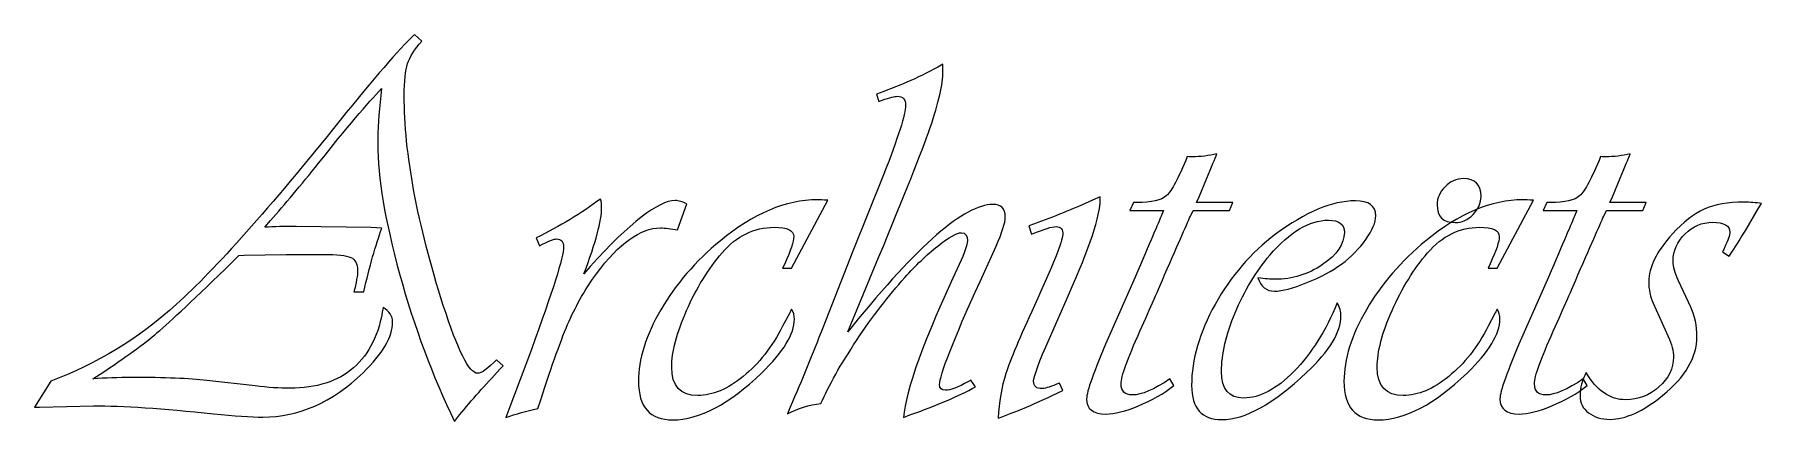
# Model space of a CAD drawing. Extents: x 846 to 947, y 375 to 797.
# Drawn here: x 930.159 to 931.006, y 457.179 to 457.369 of the extents above; entities that cross this region are included whole.
import ezdxf

# ---------------------------------------------------------------- set-up
doc = ezdxf.new("R2010")
doc.units = 0
doc.header["$MEASUREMENT"] = 0
doc.layers.add('Dim', color=252, linetype='CONTINUOUS', lineweight=0)
doc.layers.add('UG-Khartosha', color=252, linetype='CONTINUOUS', lineweight=20)

# ---------------------------------------------------------------- blocks, each defined once
blk = doc.blocks.new('fghty')
at = {"layer": 'UG-Khartosha'}
for points, knots in [([(-280.90477, -82.1211), (-280.90477, -82.1211), (-280.90107, -82.12459), (-280.90107, -82.12459), (-280.90107, -82.12459), (-280.90477, -82.1287), (-280.90722, -82.13254), (-280.90835, -82.13607), (-280.90835, -82.13607), (-280.90948, -82.13965), (-280.91006, -82.14507), (-280.91006, -82.1524), (-280.91006, -82.1524), (-280.91006, -82.18242), (-280.90337, -82.21846), (-280.88994, -82.26051), (-280.88994, -82.26051), (-280.88244, -82.2838), (-280.87656, -82.29546), (-280.87231, -82.29546), (-280.87231, -82.29546), (-280.87027, -82.29546), (-280.86702, -82.29311), (-280.86254, -82.28846), (-280.86254, -82.28846), (-280.86254, -82.28846), (-280.8592, -82.29162), (-280.8592, -82.29162), (-280.8592, -82.29162), (-280.8592, -82.29162), (-280.86082, -82.29334), (-280.86082, -82.29334), (-280.86082, -82.29334), (-280.86842, -82.30148), (-280.87534, -82.3093), (-280.88162, -82.3169), (-280.88162, -82.3169), (-280.88162, -82.3169), (-280.88425, -82.32024), (-280.88425, -82.32024), (-280.88425, -82.32024), (-280.89546, -82.297), (-280.90486, -82.27168), (-280.91242, -82.24432), (-280.91242, -82.24432), (-280.91997, -82.21697), (-280.92372, -82.19463), (-280.92372, -82.1774), (-280.92372, -82.1774), (-280.92372, -82.17017), (-280.92318, -82.16189), (-280.92214, -82.15253), (-280.92214, -82.15253), (-280.92214, -82.15253), (-280.92173, -82.14896), (-280.92173, -82.14896), (-280.92173, -82.14896), (-280.92878, -82.15629), (-280.93964, -82.16908), (-280.9542, -82.18735), (-280.9542, -82.18735), (-280.96329, -82.19874), (-280.97151, -82.2086), (-280.97884, -82.21688), (-280.97884, -82.21688), (-280.97884, -82.21688), (-280.98187, -82.22031), (-280.98187, -82.22031), (-280.98187, -82.22031), (-280.97703, -82.21999), (-280.9716, -82.21982), (-280.96559, -82.21982), (-280.96559, -82.21982), (-280.96559, -82.21982), (-280.92702, -82.22045), (-280.92702, -82.22045), (-280.92702, -82.22045), (-280.92702, -82.22045), (-280.92159, -82.22072), (-280.92159, -82.22072), (-280.92159, -82.22072), (-280.9248, -82.22958), (-280.92788, -82.24052), (-280.93086, -82.25359), (-280.93086, -82.25359), (-280.93086, -82.25359), (-280.93593, -82.25359), (-280.93593, -82.25359), (-280.93593, -82.25359), (-280.93471, -82.2488), (-280.93407, -82.24509), (-280.93407, -82.24247), (-280.93407, -82.24247), (-280.93407, -82.23908), (-280.93521, -82.23691), (-280.93751, -82.23582), (-280.93751, -82.23582), (-280.93982, -82.23478), (-280.94452, -82.23424), (-280.95171, -82.23424), (-280.95171, -82.23424), (-280.95171, -82.23424), (-280.97088, -82.23424), (-280.97088, -82.23424), (-280.97088, -82.23424), (-280.97088, -82.23424), (-280.9925, -82.23464), (-280.9925, -82.23464), (-280.9925, -82.23464), (-280.9925, -82.23464), (-280.99512, -82.23478), (-280.99512, -82.23478), (-280.99512, -82.23478), (-280.99512, -82.23478), (-280.99856, -82.23822), (-280.99856, -82.23822), (-280.99856, -82.23822), (-281.01764, -82.25676), (-281.03052, -82.26888), (-281.03713, -82.27453), (-281.03713, -82.27453), (-281.04373, -82.28018), (-281.05354, -82.28728), (-281.06652, -82.29587), (-281.06652, -82.29587), (-281.06652, -82.29587), (-281.07022, -82.29836), (-281.07022, -82.29836), (-281.07022, -82.29836), (-281.06399, -82.29786), (-281.0572, -82.29759), (-281.04997, -82.29759), (-281.04997, -82.29759), (-281.03328, -82.29759), (-281.02053, -82.29813), (-281.01167, -82.29917), (-281.01167, -82.29917), (-281.01167, -82.29917), (-280.9868, -82.30197), (-280.9868, -82.30197), (-280.9868, -82.30197), (-280.98015, -82.30274), (-280.97418, -82.30315), (-280.96889, -82.30315), (-280.96889, -82.30315), (-280.95519, -82.30315), (-280.94429, -82.29962), (-280.93611, -82.29257), (-280.93611, -82.29257), (-280.92793, -82.28547), (-280.92291, -82.27516), (-280.92096, -82.26155), (-280.92096, -82.26155), (-280.91766, -82.26349), (-280.91603, -82.26598), (-280.91603, -82.2691), (-280.91603, -82.2691), (-280.91603, -82.2767), (-280.9211, -82.28538), (-280.93127, -82.29519), (-280.93127, -82.29519), (-280.9471, -82.31039), (-280.96423, -82.31798), (-280.98282, -82.31798), (-280.98282, -82.31798), (-280.98897, -82.31798), (-280.99747, -82.31739), (-281.00823, -82.31626), (-281.00823, -82.31626), (-281.03446, -82.3135), (-281.05503, -82.31215), (-281.07, -82.31215), (-281.07, -82.31215), (-281.07, -82.31215), (-281.09781, -82.31283), (-281.09781, -82.31283), (-281.09781, -82.31283), (-281.09781, -82.31283), (-281.10029, -82.31283), (-281.10029, -82.31283), (-281.10029, -82.31283), (-281.10029, -82.31283), (-281.09197, -82.29944), (-281.09197, -82.29944), (-281.09197, -82.29944), (-281.06864, -82.29094), (-281.04707, -82.27774), (-281.02718, -82.25983), (-281.02718, -82.25983), (-281.00733, -82.24188), (-280.97929, -82.21037), (-280.94307, -82.16524), (-280.94307, -82.16524), (-280.92566, -82.14363), (-280.91291, -82.12888), (-280.90477, -82.1211)], [0, 0, 0, 0, 0.020408, 0.020408, 0.020408, 0.020408, 0.040816, 0.040816, 0.040816, 0.040816, 0.061224, 0.061224, 0.061224, 0.061224, 0.081633, 0.081633, 0.081633, 0.081633, 0.102041, 0.102041, 0.102041, 0.102041, 0.122449, 0.122449, 0.122449, 0.122449, 0.142857, 0.142857, 0.142857, 0.142857, 0.163265, 0.163265, 0.163265, 0.163265, 0.183673, 0.183673, 0.183673, 0.183673, 0.204082, 0.204082, 0.204082, 0.204082, 0.22449, 0.22449, 0.22449, 0.22449, 0.244898, 0.244898, 0.244898, 0.244898, 0.265306, 0.265306, 0.265306, 0.265306, 0.285714, 0.285714, 0.285714, 0.285714, 0.306122, 0.306122, 0.306122, 0.306122, 0.326531, 0.326531, 0.326531, 0.326531, 0.346939, 0.346939, 0.346939, 0.346939, 0.367347, 0.367347, 0.367347, 0.367347, 0.387755, 0.387755, 0.387755, 0.387755, 0.408163, 0.408163, 0.408163, 0.408163, 0.428571, 0.428571, 0.428571, 0.428571, 0.44898, 0.44898, 0.44898, 0.44898, 0.469388, 0.469388, 0.469388, 0.469388, 0.489796, 0.489796, 0.489796, 0.489796, 0.510204, 0.510204, 0.510204, 0.510204, 0.530612, 0.530612, 0.530612, 0.530612, 0.55102, 0.55102, 0.55102, 0.55102, 0.571429, 0.571429, 0.571429, 0.571429, 0.591837, 0.591837, 0.591837, 0.591837, 0.612245, 0.612245, 0.612245, 0.612245, 0.632653, 0.632653, 0.632653, 0.632653, 0.653061, 0.653061, 0.653061, 0.653061, 0.673469, 0.673469, 0.673469, 0.673469, 0.693878, 0.693878, 0.693878, 0.693878, 0.714286, 0.714286, 0.714286, 0.714286, 0.734694, 0.734694, 0.734694, 0.734694, 0.755102, 0.755102, 0.755102, 0.755102, 0.77551, 0.77551, 0.77551, 0.77551, 0.795918, 0.795918, 0.795918, 0.795918, 0.816327, 0.816327, 0.816327, 0.816327, 0.836735, 0.836735, 0.836735, 0.836735, 0.857143, 0.857143, 0.857143, 0.857143, 0.877551, 0.877551, 0.877551, 0.877551, 0.897959, 0.897959, 0.897959, 0.897959, 0.918367, 0.918367, 0.918367, 0.918367, 0.938776, 0.938776, 0.938776, 0.938776, 0.959184, 0.959184, 0.959184, 0.959184, 0.979592, 0.979592, 0.979592, 0.979592, 1, 1, 1, 1]), ([(-280.61851, -82.29904), (-280.61851, -82.29904), (-280.61611, -82.30247), (-280.61611, -82.30247), (-280.61611, -82.30247), (-280.62479, -82.30718), (-280.63601, -82.31197), (-280.6498, -82.3169), (-280.6498, -82.3169), (-280.6498, -82.3169), (-280.6531, -82.31812), (-280.6531, -82.31812), (-280.6531, -82.31812), (-280.6521, -82.30433), (-280.64261, -82.2781), (-280.62452, -82.23939), (-280.62452, -82.23939), (-280.62167, -82.23342), (-280.62027, -82.22935), (-280.62027, -82.22723), (-280.62027, -82.22723), (-280.62027, -82.22447), (-280.62127, -82.22312), (-280.6233, -82.22312), (-280.6233, -82.22312), (-280.6256, -82.22312), (-280.62967, -82.22542), (-280.63551, -82.22999), (-280.63551, -82.22999), (-280.64134, -82.2346), (-280.64699, -82.23998), (-280.65246, -82.24618), (-280.65246, -82.24618), (-280.66074, -82.25535), (-280.66901, -82.26616), (-280.67729, -82.27855), (-280.67729, -82.27855), (-280.68552, -82.29099), (-280.69162, -82.30175), (-280.6956, -82.31097), (-280.6956, -82.31097), (-280.7018, -82.31174), (-280.70754, -82.3135), (-280.71283, -82.31626), (-280.71283, -82.31626), (-280.71283, -82.31626), (-280.71138, -82.31283), (-280.71138, -82.31283), (-280.71138, -82.31283), (-280.70537, -82.29876), (-280.69981, -82.2852), (-280.6947, -82.27213), (-280.6947, -82.27213), (-280.6947, -82.27213), (-280.67919, -82.23266), (-280.67919, -82.23266), (-280.67919, -82.23266), (-280.67919, -82.23266), (-280.66341, -82.19332), (-280.66341, -82.19332), (-280.66341, -82.19332), (-280.65586, -82.17396), (-280.65206, -82.16203), (-280.65206, -82.15755), (-280.65206, -82.15755), (-280.65206, -82.15443), (-280.65346, -82.15289), (-280.65631, -82.15289), (-280.65631, -82.15289), (-280.65762, -82.15289), (-280.66019, -82.15357), (-280.66408, -82.15488), (-280.66408, -82.15488), (-280.66408, -82.15488), (-280.6658, -82.15556), (-280.6658, -82.15556), (-280.6658, -82.15556), (-280.6658, -82.15556), (-280.66711, -82.15172), (-280.66711, -82.15172), (-280.66711, -82.15172), (-280.65663, -82.14819), (-280.64609, -82.14358), (-280.63546, -82.13783), (-280.63546, -82.13783), (-280.63546, -82.13783), (-280.63293, -82.13634), (-280.63293, -82.13634), (-280.63293, -82.13634), (-280.63288, -82.13802), (-280.63284, -82.13928), (-280.63284, -82.14005), (-280.63284, -82.14005), (-280.63284, -82.14661), (-280.63506, -82.15624), (-280.63944, -82.16899), (-280.63944, -82.16899), (-280.64387, -82.18179), (-280.65269, -82.20403), (-280.66594, -82.23582), (-280.66594, -82.23582), (-280.66594, -82.23582), (-280.68023, -82.27041), (-280.68023, -82.27041), (-280.68023, -82.27041), (-280.68023, -82.27041), (-280.68186, -82.27412), (-280.68186, -82.27412), (-280.68186, -82.27412), (-280.68186, -82.27412), (-280.67959, -82.27136), (-280.67959, -82.27136), (-280.67959, -82.27136), (-280.64577, -82.22949), (-280.62163, -82.20856), (-280.60716, -82.20856), (-280.60716, -82.20856), (-280.60291, -82.20856), (-280.60078, -82.21068), (-280.60078, -82.21493), (-280.60078, -82.21493), (-280.60078, -82.21801), (-280.60236, -82.22303), (-280.60553, -82.23003), (-280.60553, -82.23003), (-280.60553, -82.23003), (-280.61376, -82.24817), (-280.61376, -82.24817), (-280.61376, -82.24817), (-280.62764, -82.27873), (-280.63456, -82.29641), (-280.63456, -82.3013), (-280.63456, -82.3013), (-280.63456, -82.30324), (-280.63356, -82.30419), (-280.63153, -82.30419), (-280.63153, -82.30419), (-280.62913, -82.30419), (-280.6252, -82.3027), (-280.61973, -82.29971), (-280.61973, -82.29971), (-280.61973, -82.29971), (-280.61851, -82.29904), (-280.61851, -82.29904)], [0, 0, 0, 0, 0.027778, 0.027778, 0.027778, 0.027778, 0.055556, 0.055556, 0.055556, 0.055556, 0.083333, 0.083333, 0.083333, 0.083333, 0.111111, 0.111111, 0.111111, 0.111111, 0.138889, 0.138889, 0.138889, 0.138889, 0.166667, 0.166667, 0.166667, 0.166667, 0.194444, 0.194444, 0.194444, 0.194444, 0.222222, 0.222222, 0.222222, 0.222222, 0.25, 0.25, 0.25, 0.25, 0.277778, 0.277778, 0.277778, 0.277778, 0.305556, 0.305556, 0.305556, 0.305556, 0.333333, 0.333333, 0.333333, 0.333333, 0.361111, 0.361111, 0.361111, 0.361111, 0.388889, 0.388889, 0.388889, 0.388889, 0.416667, 0.416667, 0.416667, 0.416667, 0.444444, 0.444444, 0.444444, 0.444444, 0.472222, 0.472222, 0.472222, 0.472222, 0.5, 0.5, 0.5, 0.5, 0.527778, 0.527778, 0.527778, 0.527778, 0.555556, 0.555556, 0.555556, 0.555556, 0.583333, 0.583333, 0.583333, 0.583333, 0.611111, 0.611111, 0.611111, 0.611111, 0.638889, 0.638889, 0.638889, 0.638889, 0.666667, 0.666667, 0.666667, 0.666667, 0.694444, 0.694444, 0.694444, 0.694444, 0.722222, 0.722222, 0.722222, 0.722222, 0.75, 0.75, 0.75, 0.75, 0.777778, 0.777778, 0.777778, 0.777778, 0.805556, 0.805556, 0.805556, 0.805556, 0.833333, 0.833333, 0.833333, 0.833333, 0.861111, 0.861111, 0.861111, 0.861111, 0.888889, 0.888889, 0.888889, 0.888889, 0.916667, 0.916667, 0.916667, 0.916667, 0.944444, 0.944444, 0.944444, 0.944444, 0.972222, 0.972222, 0.972222, 0.972222, 1, 1, 1, 1]), ([(-280.48367, -82.20761), (-280.48367, -82.20761), (-280.48538, -82.21159), (-280.48538, -82.21159), (-280.48538, -82.21159), (-280.48538, -82.21159), (-280.50406, -82.21159), (-280.50406, -82.21159), (-280.50406, -82.21159), (-280.50406, -82.21159), (-280.50515, -82.21385), (-280.50515, -82.21385), (-280.50515, -82.21385), (-280.50682, -82.21737), (-280.51134, -82.22773), (-280.51875, -82.24482), (-280.51875, -82.24482), (-280.52179, -82.25183), (-280.52599, -82.26146), (-280.53146, -82.27372), (-280.53146, -82.27372), (-280.53793, -82.28805), (-280.54114, -82.29709), (-280.54114, -82.30089), (-280.54114, -82.30089), (-280.54114, -82.30469), (-280.53919, -82.30659), (-280.5353, -82.30659), (-280.5353, -82.30659), (-280.53065, -82.30659), (-280.52423, -82.30383), (-280.51613, -82.29836), (-280.51613, -82.29836), (-280.51613, -82.29836), (-280.51401, -82.3018), (-280.51401, -82.3018), (-280.51401, -82.3018), (-280.5193, -82.30587), (-280.52536, -82.30934), (-280.53214, -82.31215), (-280.53214, -82.31215), (-280.53897, -82.315), (-280.54458, -82.3164), (-280.54896, -82.3164), (-280.54896, -82.3164), (-280.55561, -82.3164), (-280.55891, -82.31378), (-280.55891, -82.30858), (-280.55891, -82.30858), (-280.55891, -82.30487), (-280.5552, -82.29447), (-280.54779, -82.27733), (-280.54779, -82.27733), (-280.54779, -82.27733), (-280.53399, -82.24591), (-280.53399, -82.24591), (-280.53399, -82.24591), (-280.52631, -82.22813), (-280.52188, -82.21774), (-280.52061, -82.21461), (-280.52061, -82.21461), (-280.52061, -82.21461), (-280.5193, -82.21159), (-280.5193, -82.21159), (-280.5193, -82.21159), (-280.5193, -82.21159), (-280.53666, -82.21159), (-280.53666, -82.21159), (-280.53666, -82.21159), (-280.53666, -82.21159), (-280.53481, -82.20761), (-280.53481, -82.20761), (-280.53481, -82.20761), (-280.53481, -82.20761), (-280.53309, -82.20761), (-280.53309, -82.20761), (-280.53309, -82.20761), (-280.52549, -82.20761), (-280.52038, -82.20643), (-280.51776, -82.20403), (-280.51776, -82.20403), (-280.51518, -82.20164), (-280.51161, -82.19495), (-280.50709, -82.18391), (-280.50709, -82.18391), (-280.50578, -82.184), (-280.50492, -82.18405), (-280.50447, -82.18405), (-280.50447, -82.18405), (-280.50022, -82.18405), (-280.49601, -82.18351), (-280.4919, -82.18247), (-280.4919, -82.18247), (-280.49285, -82.185), (-280.49456, -82.1892), (-280.49705, -82.19504), (-280.49705, -82.19504), (-280.49705, -82.19504), (-280.50103, -82.20458), (-280.50103, -82.20458), (-280.50103, -82.20458), (-280.50103, -82.20458), (-280.50234, -82.20761), (-280.50234, -82.20761), (-280.50234, -82.20761), (-280.50234, -82.20761), (-280.48367, -82.20761), (-280.48367, -82.20761)], [0, 0, 0, 0, 0.037037, 0.037037, 0.037037, 0.037037, 0.074074, 0.074074, 0.074074, 0.074074, 0.111111, 0.111111, 0.111111, 0.111111, 0.148148, 0.148148, 0.148148, 0.148148, 0.185185, 0.185185, 0.185185, 0.185185, 0.222222, 0.222222, 0.222222, 0.222222, 0.259259, 0.259259, 0.259259, 0.259259, 0.296296, 0.296296, 0.296296, 0.296296, 0.333333, 0.333333, 0.333333, 0.333333, 0.37037, 0.37037, 0.37037, 0.37037, 0.407407, 0.407407, 0.407407, 0.407407, 0.444444, 0.444444, 0.444444, 0.444444, 0.481481, 0.481481, 0.481481, 0.481481, 0.518519, 0.518519, 0.518519, 0.518519, 0.555556, 0.555556, 0.555556, 0.555556, 0.592593, 0.592593, 0.592593, 0.592593, 0.62963, 0.62963, 0.62963, 0.62963, 0.666667, 0.666667, 0.666667, 0.666667, 0.703704, 0.703704, 0.703704, 0.703704, 0.740741, 0.740741, 0.740741, 0.740741, 0.777778, 0.777778, 0.777778, 0.777778, 0.814815, 0.814815, 0.814815, 0.814815, 0.851852, 0.851852, 0.851852, 0.851852, 0.888889, 0.888889, 0.888889, 0.888889, 0.925926, 0.925926, 0.925926, 0.925926, 0.962963, 0.962963, 0.962963, 0.962963, 1, 1, 1, 1]), ([(-280.27097, -82.20761), (-280.27097, -82.20761), (-280.27269, -82.21159), (-280.27269, -82.21159), (-280.27269, -82.21159), (-280.27269, -82.21159), (-280.29136, -82.21159), (-280.29136, -82.21159), (-280.29136, -82.21159), (-280.29136, -82.21159), (-280.29245, -82.21385), (-280.29245, -82.21385), (-280.29245, -82.21385), (-280.29412, -82.21737), (-280.29864, -82.22773), (-280.30606, -82.24482), (-280.30606, -82.24482), (-280.30909, -82.25183), (-280.31329, -82.26146), (-280.31876, -82.27372), (-280.31876, -82.27372), (-280.32523, -82.28805), (-280.32844, -82.29709), (-280.32844, -82.30089), (-280.32844, -82.30089), (-280.32844, -82.30469), (-280.3265, -82.30659), (-280.32261, -82.30659), (-280.32261, -82.30659), (-280.31795, -82.30659), (-280.31153, -82.30383), (-280.30343, -82.29836), (-280.30343, -82.29836), (-280.30343, -82.29836), (-280.30131, -82.3018), (-280.30131, -82.3018), (-280.30131, -82.3018), (-280.3066, -82.30587), (-280.31266, -82.30934), (-280.31944, -82.31215), (-280.31944, -82.31215), (-280.32627, -82.315), (-280.33188, -82.3164), (-280.33626, -82.3164), (-280.33626, -82.3164), (-280.34291, -82.3164), (-280.34621, -82.31378), (-280.34621, -82.30858), (-280.34621, -82.30858), (-280.34621, -82.30487), (-280.3425, -82.29447), (-280.33509, -82.27733), (-280.33509, -82.27733), (-280.33509, -82.27733), (-280.3213, -82.24591), (-280.3213, -82.24591), (-280.3213, -82.24591), (-280.31361, -82.22813), (-280.30918, -82.21774), (-280.30791, -82.21461), (-280.30791, -82.21461), (-280.30791, -82.21461), (-280.3066, -82.21159), (-280.3066, -82.21159), (-280.3066, -82.21159), (-280.3066, -82.21159), (-280.32396, -82.21159), (-280.32396, -82.21159), (-280.32396, -82.21159), (-280.32396, -82.21159), (-280.32211, -82.20761), (-280.32211, -82.20761), (-280.32211, -82.20761), (-280.32211, -82.20761), (-280.32039, -82.20761), (-280.32039, -82.20761), (-280.32039, -82.20761), (-280.31279, -82.20761), (-280.30768, -82.20643), (-280.30506, -82.20403), (-280.30506, -82.20403), (-280.30249, -82.20164), (-280.29891, -82.19495), (-280.29439, -82.18391), (-280.29439, -82.18391), (-280.29308, -82.184), (-280.29222, -82.18405), (-280.29177, -82.18405), (-280.29177, -82.18405), (-280.28752, -82.18405), (-280.28331, -82.18351), (-280.2792, -82.18247), (-280.2792, -82.18247), (-280.28015, -82.185), (-280.28187, -82.1892), (-280.28435, -82.19504), (-280.28435, -82.19504), (-280.28435, -82.19504), (-280.28833, -82.20458), (-280.28833, -82.20458), (-280.28833, -82.20458), (-280.28833, -82.20458), (-280.28964, -82.20761), (-280.28964, -82.20761), (-280.28964, -82.20761), (-280.28964, -82.20761), (-280.27097, -82.20761), (-280.27097, -82.20761)], [0, 0, 0, 0, 0.037037, 0.037037, 0.037037, 0.037037, 0.074074, 0.074074, 0.074074, 0.074074, 0.111111, 0.111111, 0.111111, 0.111111, 0.148148, 0.148148, 0.148148, 0.148148, 0.185185, 0.185185, 0.185185, 0.185185, 0.222222, 0.222222, 0.222222, 0.222222, 0.259259, 0.259259, 0.259259, 0.259259, 0.296296, 0.296296, 0.296296, 0.296296, 0.333333, 0.333333, 0.333333, 0.333333, 0.37037, 0.37037, 0.37037, 0.37037, 0.407407, 0.407407, 0.407407, 0.407407, 0.444444, 0.444444, 0.444444, 0.444444, 0.481481, 0.481481, 0.481481, 0.481481, 0.518519, 0.518519, 0.518519, 0.518519, 0.555556, 0.555556, 0.555556, 0.555556, 0.592593, 0.592593, 0.592593, 0.592593, 0.62963, 0.62963, 0.62963, 0.62963, 0.666667, 0.666667, 0.666667, 0.666667, 0.703704, 0.703704, 0.703704, 0.703704, 0.740741, 0.740741, 0.740741, 0.740741, 0.777778, 0.777778, 0.777778, 0.777778, 0.814815, 0.814815, 0.814815, 0.814815, 0.851852, 0.851852, 0.851852, 0.851852, 0.888889, 0.888889, 0.888889, 0.888889, 0.925926, 0.925926, 0.925926, 0.925926, 0.962963, 0.962963, 0.962963, 0.962963, 1, 1, 1, 1]), ([(-280.36509, -82.19528), (-280.35899, -82.19528), (-280.35595, -82.19833), (-280.35595, -82.20442), (-280.35595, -82.20442), (-280.35595, -82.20787), (-280.3573, -82.21092), (-280.36001, -82.21369), (-280.36001, -82.21369), (-280.36272, -82.21647), (-280.36583, -82.21789), (-280.36922, -82.21789), (-280.36922, -82.21789), (-280.37544, -82.21789), (-280.37855, -82.21484), (-280.37855, -82.20875), (-280.37855, -82.20875), (-280.37855, -82.2053), (-280.3772, -82.20226), (-280.37449, -82.19948), (-280.37449, -82.19948), (-280.37179, -82.1967), (-280.36867, -82.19528), (-280.36509, -82.19528)], [0, 0, 0, 0, 0.166667, 0.166667, 0.166667, 0.166667, 0.333333, 0.333333, 0.333333, 0.333333, 0.5, 0.5, 0.5, 0.5, 0.666667, 0.666667, 0.666667, 0.666667, 0.833333, 0.833333, 0.833333, 0.833333, 1, 1, 1, 1]), ([(-280.7646, -82.20829), (-280.7646, -82.20829), (-280.76939, -82.22167), (-280.76939, -82.22167), (-280.76939, -82.22167), (-280.77274, -82.22099), (-280.77568, -82.22063), (-280.77826, -82.22063), (-280.77826, -82.22063), (-280.78852, -82.22063), (-280.79946, -82.2285), (-280.81113, -82.24419), (-280.81113, -82.24419), (-280.8166, -82.25169), (-280.8213, -82.25988), (-280.82524, -82.26869), (-280.82524, -82.26869), (-280.82917, -82.27756), (-280.83401, -82.29099), (-280.83984, -82.30912), (-280.83984, -82.30912), (-280.83984, -82.30912), (-280.84133, -82.3136), (-280.84133, -82.3136), (-280.84133, -82.3136), (-280.84708, -82.31486), (-280.85255, -82.31635), (-280.85775, -82.31812), (-280.85775, -82.31812), (-280.85775, -82.31812), (-280.8563, -82.31414), (-280.8563, -82.31414), (-280.8563, -82.31414), (-280.8563, -82.31414), (-280.84463, -82.28312), (-280.84463, -82.28312), (-280.84463, -82.28312), (-280.8336, -82.25328), (-280.82809, -82.23569), (-280.82809, -82.2304), (-280.82809, -82.2304), (-280.82809, -82.22764), (-280.82926, -82.22628), (-280.83166, -82.22628), (-280.83166, -82.22628), (-280.83297, -82.22628), (-280.83595, -82.22746), (-280.84052, -82.22985), (-280.84052, -82.22985), (-280.84052, -82.22985), (-280.84224, -82.22578), (-280.84224, -82.22578), (-280.84224, -82.22578), (-280.82989, -82.21977), (-280.81882, -82.21308), (-280.80901, -82.20575), (-280.80901, -82.20575), (-280.80864, -82.20733), (-280.80846, -82.20883), (-280.80846, -82.21014), (-280.80846, -82.21014), (-280.80846, -82.21692), (-280.81149, -82.22827), (-280.8176, -82.24419), (-280.8176, -82.24419), (-280.8176, -82.24419), (-280.81443, -82.24048), (-280.81443, -82.24048), (-280.81443, -82.24048), (-280.79386, -82.21787), (-280.77925, -82.20657), (-280.77071, -82.20657), (-280.77071, -82.20657), (-280.76885, -82.20657), (-280.76682, -82.20715), (-280.7646, -82.20829)], [0, 0, 0, 0, 0.052632, 0.052632, 0.052632, 0.052632, 0.105263, 0.105263, 0.105263, 0.105263, 0.157895, 0.157895, 0.157895, 0.157895, 0.210526, 0.210526, 0.210526, 0.210526, 0.263158, 0.263158, 0.263158, 0.263158, 0.315789, 0.315789, 0.315789, 0.315789, 0.368421, 0.368421, 0.368421, 0.368421, 0.421053, 0.421053, 0.421053, 0.421053, 0.473684, 0.473684, 0.473684, 0.473684, 0.526316, 0.526316, 0.526316, 0.526316, 0.578947, 0.578947, 0.578947, 0.578947, 0.631579, 0.631579, 0.631579, 0.631579, 0.684211, 0.684211, 0.684211, 0.684211, 0.736842, 0.736842, 0.736842, 0.736842, 0.789474, 0.789474, 0.789474, 0.789474, 0.842105, 0.842105, 0.842105, 0.842105, 0.894737, 0.894737, 0.894737, 0.894737, 0.947368, 0.947368, 0.947368, 0.947368, 1, 1, 1, 1]), ([(-280.69203, -82.20643), (-280.69203, -82.20643), (-280.7107, -82.24129), (-280.7107, -82.24129), (-280.7107, -82.24129), (-280.7107, -82.24129), (-280.71532, -82.24129), (-280.71532, -82.24129), (-280.71532, -82.24129), (-280.71532, -82.24129), (-280.71427, -82.23903), (-280.71427, -82.23903), (-280.71427, -82.23903), (-280.71115, -82.2323), (-280.70962, -82.22764), (-280.70962, -82.22511), (-280.70962, -82.22511), (-280.70962, -82.22189), (-280.71296, -82.22031), (-280.7197, -82.22031), (-280.7197, -82.22031), (-280.73001, -82.22031), (-280.73896, -82.2247), (-280.74647, -82.23342), (-280.74647, -82.23342), (-280.75361, -82.24175), (-280.75972, -82.25165), (-280.76478, -82.26318), (-280.76478, -82.26318), (-280.76989, -82.27471), (-280.77242, -82.28443), (-280.77242, -82.2923), (-280.77242, -82.2923), (-280.77242, -82.30202), (-280.76795, -82.30686), (-280.75904, -82.30686), (-280.75904, -82.30686), (-280.75144, -82.30686), (-280.74362, -82.3036), (-280.73562, -82.29705), (-280.73562, -82.29705), (-280.72757, -82.29054), (-280.72079, -82.2819), (-280.71532, -82.27123), (-280.71532, -82.27123), (-280.71532, -82.27123), (-280.71188, -82.26462), (-280.71188, -82.26462), (-280.71188, -82.26462), (-280.7117, -82.26426), (-280.71129, -82.26349), (-280.7107, -82.26237), (-280.7107, -82.26237), (-280.70975, -82.26404), (-280.70926, -82.26576), (-280.70926, -82.26752), (-280.70926, -82.26752), (-280.70926, -82.27512), (-280.71491, -82.28439), (-280.72621, -82.29533), (-280.72621, -82.29533), (-280.7429, -82.31138), (-280.75814, -82.31943), (-280.77188, -82.31943), (-280.77188, -82.31943), (-280.78364, -82.31943), (-280.78952, -82.31283), (-280.78952, -82.29958), (-280.78952, -82.29958), (-280.78952, -82.28818), (-280.78567, -82.27589), (-280.77799, -82.26272), (-280.77799, -82.26272), (-280.7703, -82.24957), (-280.76013, -82.23772), (-280.74737, -82.22723), (-280.74737, -82.22723), (-280.73033, -82.21317), (-280.71369, -82.20616), (-280.69746, -82.20616), (-280.69746, -82.20616), (-280.69637, -82.20616), (-280.69456, -82.20625), (-280.69203, -82.20643)], [0, 0, 0, 0, 0.047619, 0.047619, 0.047619, 0.047619, 0.095238, 0.095238, 0.095238, 0.095238, 0.142857, 0.142857, 0.142857, 0.142857, 0.190476, 0.190476, 0.190476, 0.190476, 0.238095, 0.238095, 0.238095, 0.238095, 0.285714, 0.285714, 0.285714, 0.285714, 0.333333, 0.333333, 0.333333, 0.333333, 0.380952, 0.380952, 0.380952, 0.380952, 0.428571, 0.428571, 0.428571, 0.428571, 0.47619, 0.47619, 0.47619, 0.47619, 0.52381, 0.52381, 0.52381, 0.52381, 0.571429, 0.571429, 0.571429, 0.571429, 0.619048, 0.619048, 0.619048, 0.619048, 0.666667, 0.666667, 0.666667, 0.666667, 0.714286, 0.714286, 0.714286, 0.714286, 0.761905, 0.761905, 0.761905, 0.761905, 0.809524, 0.809524, 0.809524, 0.809524, 0.857143, 0.857143, 0.857143, 0.857143, 0.904762, 0.904762, 0.904762, 0.904762, 0.952381, 0.952381, 0.952381, 0.952381, 1, 1, 1, 1]), ([(-280.55186, -82.20458), (-280.55186, -82.20458), (-280.55186, -82.20602), (-280.55186, -82.20602), (-280.55186, -82.20602), (-280.55186, -82.21435), (-280.55733, -82.23076), (-280.56827, -82.25531), (-280.56827, -82.25531), (-280.56827, -82.25531), (-280.57808, -82.27756), (-280.57808, -82.27756), (-280.57808, -82.27756), (-280.58333, -82.28949), (-280.58599, -82.29677), (-280.58617, -82.29944), (-280.58617, -82.29944), (-280.58626, -82.3022), (-280.58477, -82.30347), (-280.58165, -82.30329), (-280.58165, -82.30329), (-280.57989, -82.3032), (-280.577, -82.30225), (-280.57293, -82.30048), (-280.57293, -82.30048), (-280.57293, -82.30048), (-280.57121, -82.30433), (-280.57121, -82.30433), (-280.57121, -82.30433), (-280.58509, -82.31097), (-280.59617, -82.31568), (-280.60444, -82.31853), (-280.60444, -82.31853), (-280.60404, -82.3102), (-280.60268, -82.30256), (-280.60042, -82.29551), (-280.60042, -82.29551), (-280.59816, -82.2885), (-280.59327, -82.27688), (-280.58577, -82.2606), (-280.58577, -82.2606), (-280.57623, -82.23976), (-280.57139, -82.22759), (-280.57121, -82.22406), (-280.57121, -82.22406), (-280.57103, -82.22131), (-280.57216, -82.21995), (-280.57464, -82.21995), (-280.57464, -82.21995), (-280.57582, -82.21995), (-280.57731, -82.22027), (-280.57917, -82.22086), (-280.57917, -82.22086), (-280.57917, -82.22086), (-280.58473, -82.22284), (-280.58473, -82.22284), (-280.58473, -82.22284), (-280.58509, -82.22294), (-280.5859, -82.22325), (-280.58726, -82.22379), (-280.58726, -82.22379), (-280.58726, -82.22379), (-280.58857, -82.21954), (-280.58857, -82.21954), (-280.58857, -82.21954), (-280.58857, -82.21954), (-280.58577, -82.21859), (-280.58577, -82.21859), (-280.58577, -82.21859), (-280.576, -82.21498), (-280.56601, -82.21091), (-280.55584, -82.20643), (-280.55584, -82.20643), (-280.55584, -82.20643), (-280.55186, -82.20458), (-280.55186, -82.20458)], [0, 0, 0, 0, 0.052632, 0.052632, 0.052632, 0.052632, 0.105263, 0.105263, 0.105263, 0.105263, 0.157895, 0.157895, 0.157895, 0.157895, 0.210526, 0.210526, 0.210526, 0.210526, 0.263158, 0.263158, 0.263158, 0.263158, 0.315789, 0.315789, 0.315789, 0.315789, 0.368421, 0.368421, 0.368421, 0.368421, 0.421053, 0.421053, 0.421053, 0.421053, 0.473684, 0.473684, 0.473684, 0.473684, 0.526316, 0.526316, 0.526316, 0.526316, 0.578947, 0.578947, 0.578947, 0.578947, 0.631579, 0.631579, 0.631579, 0.631579, 0.684211, 0.684211, 0.684211, 0.684211, 0.736842, 0.736842, 0.736842, 0.736842, 0.789474, 0.789474, 0.789474, 0.789474, 0.842105, 0.842105, 0.842105, 0.842105, 0.894737, 0.894737, 0.894737, 0.894737, 0.947368, 0.947368, 0.947368, 0.947368, 1, 1, 1, 1]), ([(-280.4299, -82.25916), (-280.42868, -82.26164), (-280.42805, -82.26381), (-280.42805, -82.26576), (-280.42805, -82.26576), (-280.42805, -82.27426), (-280.43393, -82.28402), (-280.44569, -82.29506), (-280.44569, -82.29506), (-280.46278, -82.3112), (-280.47738, -82.31929), (-280.48936, -82.31929), (-280.48936, -82.31929), (-280.49972, -82.31929), (-280.50487, -82.31341), (-280.50487, -82.30166), (-280.50487, -82.30166), (-280.50487, -82.28841), (-280.50085, -82.27453), (-280.49276, -82.25997), (-280.49276, -82.25997), (-280.48466, -82.24536), (-280.47431, -82.23338), (-280.46169, -82.22393), (-280.46169, -82.22393), (-280.44632, -82.21245), (-280.43262, -82.2067), (-280.42059, -82.2067), (-280.42059, -82.2067), (-280.41363, -82.2067), (-280.41014, -82.20928), (-280.41014, -82.21439), (-280.41014, -82.21439), (-280.41014, -82.21774), (-280.41182, -82.22176), (-280.41516, -82.22651), (-280.41516, -82.22651), (-280.41855, -82.23121), (-280.42271, -82.23551), (-280.42778, -82.23926), (-280.42778, -82.23926), (-280.43244, -82.24274), (-280.43841, -82.24591), (-280.4456, -82.2488), (-280.4456, -82.2488), (-280.45278, -82.25174), (-280.45835, -82.25319), (-280.46224, -82.25319), (-280.46224, -82.25319), (-280.4664, -82.25319), (-280.46924, -82.25088), (-280.47083, -82.24631), (-280.47083, -82.24631), (-280.46712, -82.24681), (-280.46418, -82.24708), (-280.46196, -82.24708), (-280.46196, -82.24708), (-280.4531, -82.24708), (-280.44496, -82.24455), (-280.4375, -82.23948), (-280.4375, -82.23948), (-280.43004, -82.23442), (-280.42629, -82.2289), (-280.42629, -82.22298), (-280.42629, -82.22298), (-280.42629, -82.21877), (-280.42905, -82.21665), (-280.43451, -82.21665), (-280.43451, -82.21665), (-280.44433, -82.21665), (-280.45432, -82.22266), (-280.46458, -82.23464), (-280.46458, -82.23464), (-280.47182, -82.24315), (-280.47779, -82.25305), (-280.48249, -82.26431), (-280.48249, -82.26431), (-280.48715, -82.27561), (-280.4895, -82.2857), (-280.4895, -82.29452), (-280.4895, -82.29452), (-280.4895, -82.3036), (-280.4857, -82.30817), (-280.47811, -82.30817), (-280.47811, -82.30817), (-280.46983, -82.30817), (-280.46119, -82.3036), (-280.4522, -82.29447), (-280.4522, -82.29447), (-280.44324, -82.28533), (-280.43583, -82.27353), (-280.4299, -82.25916)], [0, 0, 0, 0, 0.043478, 0.043478, 0.043478, 0.043478, 0.086957, 0.086957, 0.086957, 0.086957, 0.130435, 0.130435, 0.130435, 0.130435, 0.173913, 0.173913, 0.173913, 0.173913, 0.217391, 0.217391, 0.217391, 0.217391, 0.26087, 0.26087, 0.26087, 0.26087, 0.304348, 0.304348, 0.304348, 0.304348, 0.347826, 0.347826, 0.347826, 0.347826, 0.391304, 0.391304, 0.391304, 0.391304, 0.434783, 0.434783, 0.434783, 0.434783, 0.478261, 0.478261, 0.478261, 0.478261, 0.521739, 0.521739, 0.521739, 0.521739, 0.565217, 0.565217, 0.565217, 0.565217, 0.608696, 0.608696, 0.608696, 0.608696, 0.652174, 0.652174, 0.652174, 0.652174, 0.695652, 0.695652, 0.695652, 0.695652, 0.73913, 0.73913, 0.73913, 0.73913, 0.782609, 0.782609, 0.782609, 0.782609, 0.826087, 0.826087, 0.826087, 0.826087, 0.869565, 0.869565, 0.869565, 0.869565, 0.913043, 0.913043, 0.913043, 0.913043, 0.956522, 0.956522, 0.956522, 0.956522, 1, 1, 1, 1]), ([(-280.32898, -82.20643), (-280.32898, -82.20643), (-280.34765, -82.24129), (-280.34765, -82.24129), (-280.34765, -82.24129), (-280.34765, -82.24129), (-280.35227, -82.24129), (-280.35227, -82.24129), (-280.35227, -82.24129), (-280.35227, -82.24129), (-280.35123, -82.23903), (-280.35123, -82.23903), (-280.35123, -82.23903), (-280.34811, -82.2323), (-280.34657, -82.22764), (-280.34657, -82.22511), (-280.34657, -82.22511), (-280.34657, -82.22189), (-280.34992, -82.22031), (-280.35665, -82.22031), (-280.35665, -82.22031), (-280.36696, -82.22031), (-280.37592, -82.2247), (-280.38342, -82.23342), (-280.38342, -82.23342), (-280.39057, -82.24175), (-280.39667, -82.25165), (-280.40173, -82.26318), (-280.40173, -82.26318), (-280.40685, -82.27471), (-280.40938, -82.28443), (-280.40938, -82.2923), (-280.40938, -82.2923), (-280.40938, -82.30202), (-280.4049, -82.30686), (-280.39599, -82.30686), (-280.39599, -82.30686), (-280.38839, -82.30686), (-280.38057, -82.3036), (-280.37257, -82.29705), (-280.37257, -82.29705), (-280.36452, -82.29054), (-280.35774, -82.2819), (-280.35227, -82.27123), (-280.35227, -82.27123), (-280.35227, -82.27123), (-280.34883, -82.26462), (-280.34883, -82.26462), (-280.34883, -82.26462), (-280.34865, -82.26426), (-280.34824, -82.26349), (-280.34765, -82.26237), (-280.34765, -82.26237), (-280.34671, -82.26404), (-280.34621, -82.26576), (-280.34621, -82.26752), (-280.34621, -82.26752), (-280.34621, -82.27512), (-280.35186, -82.28439), (-280.36316, -82.29533), (-280.36316, -82.29533), (-280.37985, -82.31138), (-280.39509, -82.31943), (-280.40884, -82.31943), (-280.40884, -82.31943), (-280.42059, -82.31943), (-280.42647, -82.31283), (-280.42647, -82.29958), (-280.42647, -82.29958), (-280.42647, -82.28818), (-280.42263, -82.27589), (-280.41494, -82.26272), (-280.41494, -82.26272), (-280.40725, -82.24957), (-280.39708, -82.23772), (-280.38433, -82.22723), (-280.38433, -82.22723), (-280.36728, -82.21317), (-280.35064, -82.20616), (-280.33441, -82.20616), (-280.33441, -82.20616), (-280.33332, -82.20616), (-280.33151, -82.20625), (-280.32898, -82.20643)], [0, 0, 0, 0, 0.047619, 0.047619, 0.047619, 0.047619, 0.095238, 0.095238, 0.095238, 0.095238, 0.142857, 0.142857, 0.142857, 0.142857, 0.190476, 0.190476, 0.190476, 0.190476, 0.238095, 0.238095, 0.238095, 0.238095, 0.285714, 0.285714, 0.285714, 0.285714, 0.333333, 0.333333, 0.333333, 0.333333, 0.380952, 0.380952, 0.380952, 0.380952, 0.428571, 0.428571, 0.428571, 0.428571, 0.47619, 0.47619, 0.47619, 0.47619, 0.52381, 0.52381, 0.52381, 0.52381, 0.571429, 0.571429, 0.571429, 0.571429, 0.619048, 0.619048, 0.619048, 0.619048, 0.666667, 0.666667, 0.666667, 0.666667, 0.714286, 0.714286, 0.714286, 0.714286, 0.761905, 0.761905, 0.761905, 0.761905, 0.809524, 0.809524, 0.809524, 0.809524, 0.857143, 0.857143, 0.857143, 0.857143, 0.904762, 0.904762, 0.904762, 0.904762, 0.952381, 0.952381, 0.952381, 0.952381, 1, 1, 1, 1]), ([(-280.21164, -82.20801), (-280.21164, -82.20801), (-280.21309, -82.21054), (-280.21309, -82.21054), (-280.21309, -82.21054), (-280.21309, -82.21054), (-280.2196, -82.2214), (-280.2196, -82.2214), (-280.2196, -82.2214), (-280.22186, -82.22529), (-280.2243, -82.22918), (-280.22688, -82.23307), (-280.22688, -82.23307), (-280.22688, -82.23307), (-280.22833, -82.23519), (-280.22833, -82.23519), (-280.22833, -82.23519), (-280.22833, -82.23519), (-280.23163, -82.23293), (-280.23163, -82.23293), (-280.23163, -82.23293), (-280.23118, -82.23193), (-280.23091, -82.23125), (-280.23072, -82.2308), (-280.23072, -82.2308), (-280.22887, -82.22701), (-280.22792, -82.22434), (-280.22792, -82.22275), (-280.22792, -82.22275), (-280.22792, -82.21941), (-280.23086, -82.21774), (-280.23678, -82.21774), (-280.23678, -82.21774), (-280.24221, -82.21774), (-280.24691, -82.21973), (-280.25098, -82.22375), (-280.25098, -82.22375), (-280.25505, -82.22777), (-280.25709, -82.23243), (-280.25709, -82.23772), (-280.25709, -82.23772), (-280.25709, -82.24057), (-280.25618, -82.24392), (-280.25442, -82.24781), (-280.25442, -82.24781), (-280.25442, -82.24781), (-280.24804, -82.26141), (-280.24804, -82.26141), (-280.24804, -82.26141), (-280.24592, -82.26603), (-280.24488, -82.27105), (-280.24488, -82.27652), (-280.24488, -82.27652), (-280.24488, -82.28719), (-280.25076, -82.29732), (-280.26251, -82.30686), (-280.26251, -82.30686), (-280.27264, -82.31504), (-280.28164, -82.31916), (-280.28951, -82.31916), (-280.28951, -82.31916), (-280.29403, -82.31916), (-280.29774, -82.31803), (-280.30063, -82.31577), (-280.30063, -82.31577), (-280.30357, -82.31355), (-280.30502, -82.31066), (-280.30502, -82.30709), (-280.30502, -82.30709), (-280.30502, -82.30297), (-280.30398, -82.29895), (-280.30185, -82.29506), (-280.30185, -82.29506), (-280.29638, -82.30442), (-280.2896, -82.30907), (-280.28146, -82.30907), (-280.28146, -82.30907), (-280.27499, -82.30907), (-280.2693, -82.30686), (-280.26437, -82.30247), (-280.26437, -82.30247), (-280.25944, -82.29804), (-280.25695, -82.29293), (-280.25695, -82.2871), (-280.25695, -82.2871), (-280.25695, -82.28402), (-280.25786, -82.28045), (-280.25962, -82.27652), (-280.25962, -82.27652), (-280.25962, -82.27652), (-280.26739, -82.25942), (-280.26739, -82.25942), (-280.26739, -82.25942), (-280.26889, -82.25608), (-280.26966, -82.25237), (-280.26966, -82.2483), (-280.26966, -82.2483), (-280.26966, -82.24098), (-280.26559, -82.23275), (-280.25745, -82.22366), (-280.25745, -82.22366), (-280.25198, -82.21765), (-280.24655, -82.21344), (-280.24113, -82.21104), (-280.24113, -82.21104), (-280.2357, -82.2086), (-280.22887, -82.20738), (-280.22064, -82.20738), (-280.22064, -82.20738), (-280.21748, -82.20738), (-280.21445, -82.20761), (-280.21164, -82.20801)], [0, 0, 0, 0, 0.035714, 0.035714, 0.035714, 0.035714, 0.071429, 0.071429, 0.071429, 0.071429, 0.107143, 0.107143, 0.107143, 0.107143, 0.142857, 0.142857, 0.142857, 0.142857, 0.178571, 0.178571, 0.178571, 0.178571, 0.214286, 0.214286, 0.214286, 0.214286, 0.25, 0.25, 0.25, 0.25, 0.285714, 0.285714, 0.285714, 0.285714, 0.321429, 0.321429, 0.321429, 0.321429, 0.357143, 0.357143, 0.357143, 0.357143, 0.392857, 0.392857, 0.392857, 0.392857, 0.428571, 0.428571, 0.428571, 0.428571, 0.464286, 0.464286, 0.464286, 0.464286, 0.5, 0.5, 0.5, 0.5, 0.535714, 0.535714, 0.535714, 0.535714, 0.571429, 0.571429, 0.571429, 0.571429, 0.607143, 0.607143, 0.607143, 0.607143, 0.642857, 0.642857, 0.642857, 0.642857, 0.678571, 0.678571, 0.678571, 0.678571, 0.714286, 0.714286, 0.714286, 0.714286, 0.75, 0.75, 0.75, 0.75, 0.785714, 0.785714, 0.785714, 0.785714, 0.821429, 0.821429, 0.821429, 0.821429, 0.857143, 0.857143, 0.857143, 0.857143, 0.892857, 0.892857, 0.892857, 0.892857, 0.928571, 0.928571, 0.928571, 0.928571, 0.964286, 0.964286, 0.964286, 0.964286, 1, 1, 1, 1])]:
    blk.add_open_spline(points, degree=3, knots=knots, dxfattribs=at)

msp = doc.modelspace()

# ---------------------------------------------------------------- block references
at = {"layer": 'Dim', "linetype": 'Continuous', "xscale": 0.952857142857144, "yscale": 0.952857142857144, "zscale": 0.952857142857144}
msp.add_blockref('fghty', (1198.0078, 535.61877), dxfattribs=at)

doc.saveas('drawing.dxf')
